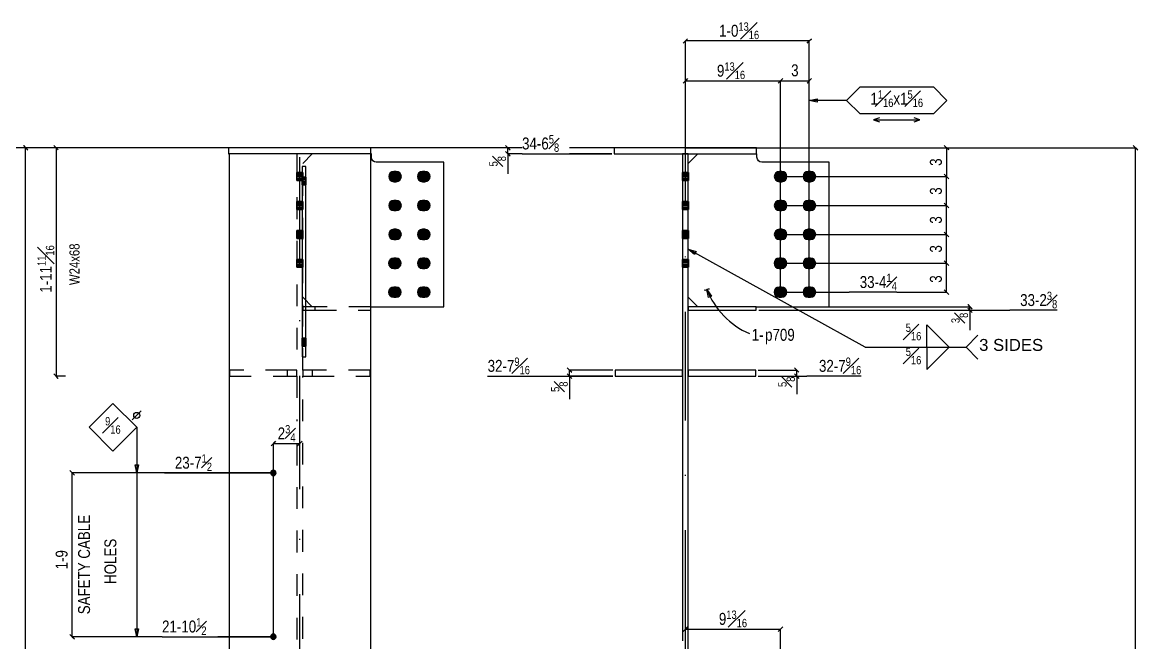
# Model space of a CAD drawing. Extents: x -282 to 52, y -129 to 139.
# Drawn here: x -126.1 to -10.3, y 47.4 to 111.8 of the extents above; entities that cross this region are included whole.
import ezdxf
from ezdxf.enums import TextEntityAlignment as Align

# ---------------------------------------------------------------- set-up
doc = ezdxf.new("R2010")
doc.units = 0
doc.header["$LTSCALE"] = 112.931405
doc.header["$MEASUREMENT"] = 0
doc.linetypes.add('SDS2_5', pattern=[0.04, 0.02, -0.02])
doc.linetypes.add('SDS2_6', pattern=[0.2, 0.1, -0.05, 0, -0.05])
doc.layers.get('0').update_dxf_attribs({"linetype": 'CONTINUOUS'})
for name, color, linetype in [('OUTLINE', 7, 'CONTINUOUS'), ('SYSTEM_ANNOTATION', 7, 'CONTINUOUS'), ('USER_ANNOTATION', 7, 'CONTINUOUS')]:
    doc.layers.add(name, color=color, linetype=linetype)
doc.styles.add('ARIAL', font='arial.ttf', dxfattribs={"height": 0.2})
doc.styles.add('ARIAL_1', font='arial.ttf', dxfattribs={"width": 0.8, "height": 0.2})

msp = doc.modelspace()

# ---------------------------------------------------------------- hatches: boundary and pattern name
for points in [[(-87.51, 96.28), (-87.71, 96.24), (-87.89, 96.13), (-88, 95.95), (-88.04, 95.75), (-88, 95.55), (-87.89, 95.37), (-87.71, 95.26), (-87.51, 95.22), (-87.26, 95.22), (-87.06, 95.26), (-86.89, 95.37), (-86.77, 95.55), (-86.73, 95.75), (-86.77, 95.95), (-86.89, 96.13), (-87.06, 96.24), (-87.26, 96.28), (-87.51, 96.28)], [(-84.53, 96.28), (-84.73, 96.24), (-84.91, 96.13), (-85.02, 95.95), (-85.06, 95.75), (-85.02, 95.55), (-84.91, 95.37), (-84.73, 95.26), (-84.53, 95.22), (-84.28, 95.22), (-84.08, 95.26), (-83.91, 95.37), (-83.79, 95.55), (-83.75, 95.75), (-83.79, 95.95), (-83.91, 96.13), (-84.08, 96.24), (-84.28, 96.28), (-84.53, 96.28)], [(-47.51, 96.28), (-47.71, 96.24), (-47.89, 96.13), (-48, 95.95), (-48.04, 95.75), (-48, 95.55), (-47.89, 95.37), (-47.71, 95.26), (-47.51, 95.22), (-47.26, 95.22), (-47.06, 95.26), (-46.89, 95.37), (-46.77, 95.55), (-46.73, 95.75), (-46.77, 95.95), (-46.89, 96.13), (-47.06, 96.24), (-47.26, 96.28), (-47.51, 96.28)], [(-44.53, 96.28), (-44.73, 96.24), (-44.91, 96.13), (-45.02, 95.95), (-45.06, 95.75), (-45.02, 95.55), (-44.91, 95.37), (-44.73, 95.26), (-44.53, 95.22), (-44.28, 95.22), (-44.08, 95.26), (-43.91, 95.37), (-43.79, 95.55), (-43.75, 95.75), (-43.79, 95.95), (-43.91, 96.13), (-44.08, 96.24), (-44.28, 96.28), (-44.53, 96.28)], [(-87.51, 93.28), (-87.71, 93.24), (-87.89, 93.13), (-88, 92.95), (-88.04, 92.75), (-88, 92.55), (-87.89, 92.37), (-87.71, 92.26), (-87.51, 92.22), (-87.26, 92.22), (-87.06, 92.26), (-86.89, 92.37), (-86.77, 92.55), (-86.73, 92.75), (-86.77, 92.95), (-86.89, 93.13), (-87.06, 93.24), (-87.26, 93.28), (-87.51, 93.28)], [(-84.53, 93.28), (-84.73, 93.24), (-84.91, 93.13), (-85.02, 92.95), (-85.06, 92.75), (-85.02, 92.55), (-84.91, 92.37), (-84.73, 92.26), (-84.53, 92.22), (-84.28, 92.22), (-84.08, 92.26), (-83.91, 92.37), (-83.79, 92.55), (-83.75, 92.75), (-83.79, 92.95), (-83.91, 93.13), (-84.08, 93.24), (-84.28, 93.28), (-84.53, 93.28)], [(-47.51, 93.28), (-47.71, 93.24), (-47.89, 93.13), (-48, 92.95), (-48.04, 92.75), (-48, 92.55), (-47.89, 92.37), (-47.71, 92.26), (-47.51, 92.22), (-47.26, 92.22), (-47.06, 92.26), (-46.89, 92.37), (-46.77, 92.55), (-46.73, 92.75), (-46.77, 92.95), (-46.89, 93.13), (-47.06, 93.24), (-47.26, 93.28), (-47.51, 93.28)], [(-44.53, 93.28), (-44.73, 93.24), (-44.91, 93.13), (-45.02, 92.95), (-45.06, 92.75), (-45.02, 92.55), (-44.91, 92.37), (-44.73, 92.26), (-44.53, 92.22), (-44.28, 92.22), (-44.08, 92.26), (-43.91, 92.37), (-43.79, 92.55), (-43.75, 92.75), (-43.79, 92.95), (-43.91, 93.13), (-44.08, 93.24), (-44.28, 93.28), (-44.53, 93.28)], [(-87.51, 90.28), (-87.71, 90.24), (-87.89, 90.13), (-88, 89.95), (-88.04, 89.75), (-88, 89.55), (-87.89, 89.37), (-87.71, 89.26), (-87.51, 89.22), (-87.26, 89.22), (-87.06, 89.26), (-86.89, 89.37), (-86.77, 89.55), (-86.73, 89.75), (-86.77, 89.95), (-86.89, 90.13), (-87.06, 90.24), (-87.26, 90.28), (-87.51, 90.28)], [(-84.53, 90.28), (-84.73, 90.24), (-84.91, 90.13), (-85.02, 89.95), (-85.06, 89.75), (-85.02, 89.55), (-84.91, 89.37), (-84.73, 89.26), (-84.53, 89.22), (-84.28, 89.22), (-84.08, 89.26), (-83.91, 89.37), (-83.79, 89.55), (-83.75, 89.75), (-83.79, 89.95), (-83.91, 90.13), (-84.08, 90.24), (-84.28, 90.28), (-84.53, 90.28)], [(-47.51, 90.28), (-47.71, 90.24), (-47.89, 90.13), (-48, 89.95), (-48.04, 89.75), (-48, 89.55), (-47.89, 89.37), (-47.71, 89.26), (-47.51, 89.22), (-47.26, 89.22), (-47.06, 89.26), (-46.89, 89.37), (-46.77, 89.55), (-46.73, 89.75), (-46.77, 89.95), (-46.89, 90.13), (-47.06, 90.24), (-47.26, 90.28), (-47.51, 90.28)], [(-44.53, 90.28), (-44.73, 90.24), (-44.91, 90.13), (-45.02, 89.95), (-45.06, 89.75), (-45.02, 89.55), (-44.91, 89.37), (-44.73, 89.26), (-44.53, 89.22), (-44.28, 89.22), (-44.08, 89.26), (-43.91, 89.37), (-43.79, 89.55), (-43.75, 89.75), (-43.79, 89.95), (-43.91, 90.13), (-44.08, 90.24), (-44.28, 90.28), (-44.53, 90.28)], [(-87.53, 87.28), (-87.73, 87.24), (-87.91, 87.13), (-88.02, 86.95), (-88.06, 86.75), (-88.02, 86.55), (-87.91, 86.37), (-87.73, 86.26), (-87.53, 86.22), (-87.28, 86.22), (-87.08, 86.26), (-86.91, 86.37), (-86.79, 86.55), (-86.75, 86.75), (-86.79, 86.95), (-86.91, 87.13), (-87.08, 87.24), (-87.28, 87.28), (-87.53, 87.28)], [(-84.53, 87.28), (-84.73, 87.24), (-84.91, 87.13), (-85.02, 86.95), (-85.06, 86.75), (-85.02, 86.55), (-84.91, 86.37), (-84.73, 86.26), (-84.53, 86.22), (-84.28, 86.22), (-84.08, 86.26), (-83.91, 86.37), (-83.79, 86.55), (-83.75, 86.75), (-83.79, 86.95), (-83.91, 87.13), (-84.08, 87.24), (-84.28, 87.28), (-84.53, 87.28)], [(-47.53, 87.28), (-47.73, 87.24), (-47.91, 87.13), (-48.02, 86.95), (-48.06, 86.75), (-48.02, 86.55), (-47.91, 86.37), (-47.73, 86.26), (-47.53, 86.22), (-47.28, 86.22), (-47.08, 86.26), (-46.91, 86.37), (-46.79, 86.55), (-46.75, 86.75), (-46.79, 86.95), (-46.91, 87.13), (-47.08, 87.24), (-47.28, 87.28), (-47.53, 87.28)], [(-44.53, 87.28), (-44.73, 87.24), (-44.91, 87.13), (-45.02, 86.95), (-45.06, 86.75), (-45.02, 86.55), (-44.91, 86.37), (-44.73, 86.26), (-44.53, 86.22), (-44.28, 86.22), (-44.08, 86.26), (-43.91, 86.37), (-43.79, 86.55), (-43.75, 86.75), (-43.79, 86.95), (-43.91, 87.13), (-44.08, 87.24), (-44.28, 87.28), (-44.53, 87.28)], [(-87.53, 84.28), (-87.73, 84.24), (-87.91, 84.13), (-88.02, 83.95), (-88.06, 83.75), (-88.02, 83.55), (-87.91, 83.37), (-87.73, 83.26), (-87.53, 83.22), (-87.28, 83.22), (-87.08, 83.26), (-86.91, 83.37), (-86.79, 83.55), (-86.75, 83.75), (-86.79, 83.95), (-86.91, 84.13), (-87.08, 84.24), (-87.28, 84.28), (-87.53, 84.28)], [(-84.53, 84.28), (-84.73, 84.24), (-84.91, 84.13), (-85.02, 83.95), (-85.06, 83.75), (-85.02, 83.55), (-84.91, 83.37), (-84.73, 83.26), (-84.53, 83.22), (-84.28, 83.22), (-84.08, 83.26), (-83.91, 83.37), (-83.79, 83.55), (-83.75, 83.75), (-83.79, 83.95), (-83.91, 84.13), (-84.08, 84.24), (-84.28, 84.28), (-84.53, 84.28)], [(-47.53, 84.28), (-47.73, 84.24), (-47.91, 84.13), (-48.02, 83.95), (-48.06, 83.75), (-48.02, 83.55), (-47.91, 83.37), (-47.73, 83.26), (-47.53, 83.22), (-47.28, 83.22), (-47.08, 83.26), (-46.91, 83.37), (-46.79, 83.55), (-46.75, 83.75), (-46.79, 83.95), (-46.91, 84.13), (-47.08, 84.24), (-47.28, 84.28), (-47.53, 84.28)], [(-44.53, 84.28), (-44.73, 84.24), (-44.91, 84.13), (-45.02, 83.95), (-45.06, 83.75), (-45.02, 83.55), (-44.91, 83.37), (-44.73, 83.26), (-44.53, 83.22), (-44.28, 83.22), (-44.08, 83.26), (-43.91, 83.37), (-43.79, 83.55), (-43.75, 83.75), (-43.79, 83.95), (-43.91, 84.13), (-44.08, 84.24), (-44.28, 84.28), (-44.53, 84.28)], [(-100.01, 65.28), (-100.12, 65.26), (-100.21, 65.2), (-100.27, 65.11), (-100.29, 65), (-100.27, 64.89), (-100.21, 64.8), (-100.12, 64.74), (-100.01, 64.72), (-99.9, 64.74), (-99.81, 64.8), (-99.75, 64.89), (-99.73, 65), (-99.75, 65.11), (-99.81, 65.2), (-99.9, 65.26), (-100.01, 65.28)], [(-100.01, 48.28), (-100.12, 48.26), (-100.21, 48.2), (-100.27, 48.11), (-100.29, 48), (-100.27, 47.89), (-100.21, 47.8), (-100.12, 47.74), (-100.01, 47.72), (-99.9, 47.74), (-99.81, 47.8), (-99.75, 47.89), (-99.73, 48), (-99.75, 48.11), (-99.81, 48.2), (-99.9, 48.26), (-100.01, 48.28)]]:
    msp.add_hatch(color=3).paths.add_polyline_path(points, flags=16)

# ---------------------------------------------------------------- linework, layer by layer
at = {"layer": 'OUTLINE', "color": 2, "linetype": 'CONTINUOUS'}
for p, q in [((-104.65, 98.75), (-104.65, 98.12)), ((-89.9, 98.75), (-104.65, 98.75)), ((-89.9, 98.12), (-89.9, 98.75)), ((-64.65, 98.75), (-64.65, 98.12)), ((-49.9, 98.75), (-64.65, 98.75)), ((-49.9, 98.12), (-49.9, 98.75)), ((-104.65, 98.12), (-104.61, 98.12)), ((-89.91, 98.12), (-104.61, 98.12)), ((-104.61, 98.12), (-104.61, -36.69)), ((-89.91, 98.12), (-89.9, 98.12)), ((-89.91, -36.69), (-89.91, 98.12)), ((-89.84, 98.12), (-89.9, 98.12)), ((-89.84, 97.75), (-89.84, 98.12)), ((-89.8, 97.56), (-89.84, 97.75)), ((-89.69, 97.4), (-89.8, 97.56)), ((-89.53, 97.29), (-89.69, 97.4)), ((-89.34, 97.25), (-89.53, 97.29)), ((-82.34, 97.25), (-89.34, 97.25)), ((-82.34, 82.25), (-82.34, 97.25)), ((-64.65, 98.12), (-49.9, 98.12)), ((-56.97, 98.12), (-57.56, 98.12)), ((-57.56, 98.12), (-57.56, 47.57)), ((-55.97, 98.12), (-56.97, 97.12)), ((-56.97, -37.5), (-56.97, 98.12)), ((-49.84, 98.12), (-49.9, 98.12)), ((-49.84, 97.75), (-49.84, 98.12)), ((-49.8, 97.56), (-49.84, 97.75)), ((-49.69, 97.4), (-49.8, 97.56)), ((-49.53, 97.29), (-49.69, 97.4)), ((-49.34, 97.25), (-49.53, 97.29)), ((-42.34, 97.25), (-49.34, 97.25)), ((-42.34, 82.25), (-42.34, 97.25)), ((-97.56, 96.16), (-97.56, 96.16)), ((-96.65, 96.79), (-97.03, 96.79)), ((-97.03, 96.79), (-97.03, 77.06)), ((-96.96, 96.16), (-96.97, 96.16)), ((-96.65, 77.06), (-96.65, 96.79)), ((-57.56, 96.16), (-57.56, 96.16)), ((-56.96, 96.16), (-56.97, 96.16)), ((-97.56, 95.34), (-97.56, 95.34)), ((-97.03, 95.7), (-97.03, 95.7)), ((-96.97, 95.34), (-96.96, 95.34)), ((-96.65, 95.7), (-96.65, 95.7)), ((-57.56, 95.34), (-57.56, 95.34)), ((-56.97, 95.34), (-56.96, 95.34)), ((-97.03, 94.88), (-97.03, 94.88)), ((-96.65, 94.88), (-96.65, 94.88)), ((-97.56, 93.16), (-97.56, 93.16)), ((-96.96, 93.16), (-96.97, 93.16)), ((-57.56, 93.16), (-57.56, 93.16)), ((-56.96, 93.16), (-56.97, 93.16)), ((-97.56, 92.34), (-97.56, 92.34)), ((-96.97, 92.34), (-96.96, 92.34)), ((-57.56, 92.34), (-57.56, 92.34)), ((-56.97, 92.34), (-56.96, 92.34)), ((-97.56, 90.16), (-97.56, 90.16)), ((-97.56, 89.34), (-97.56, 89.34)), ((-96.96, 90.16), (-96.97, 90.16)), ((-96.97, 89.34), (-96.96, 89.34)), ((-57.56, 90.16), (-57.56, 90.16)), ((-57.56, 89.34), (-57.56, 89.34)), ((-56.96, 90.16), (-56.97, 90.16)), ((-56.97, 89.34), (-56.96, 89.34)), ((-97.56, 87.16), (-97.56, 87.16)), ((-96.96, 87.16), (-96.97, 87.16)), ((-57.56, 87.16), (-57.56, 87.16)), ((-56.96, 87.16), (-56.97, 87.16)), ((-97.56, 86.34), (-97.56, 86.34)), ((-96.97, 86.34), (-96.96, 86.34)), ((-57.56, 86.34), (-57.56, 86.34)), ((-56.97, 86.34), (-56.96, 86.34)), ((-89.91, 82.25), (-82.34, 82.25)), ((-56.97, 83.25), (-55.97, 82.25)), ((-49.91, 82.25), (-56.97, 82.25)), ((-56.97, 82.25), (-56.97, 81.88)), ((-49.91, 82.25), (-42.34, 82.25)), ((-49.91, 81.88), (-49.91, 82.25)), ((-56.97, 81.88), (-49.91, 81.88)), ((-97.03, 78.97), (-97.03, 78.97)), ((-96.65, 78.97), (-96.65, 78.97)), ((-97.03, 78.16), (-97.03, 78.16)), ((-96.65, 78.16), (-96.65, 78.16)), ((-97.03, 77.06), (-96.65, 77.06)), ((-64.56, 75.67), (-64.56, 75.05)), ((-57.56, 75.67), (-64.56, 75.67)), ((-57.56, 75.05), (-57.56, 75.67)), ((-49.97, 75.67), (-56.97, 75.67)), ((-56.97, 75.67), (-56.97, 75.05)), ((-49.97, 75.05), (-49.97, 75.67)), ((-64.56, 75.05), (-57.56, 75.05)), ((-56.97, 75.05), (-49.97, 75.05))]:
    msp.add_line(p, q, dxfattribs=at)
at = {"layer": 'OUTLINE', "color": 1, "linetype": 'SDS2_5'}
for p, q in [((-97.56, 98.12), (-97.56, 75.67)), ((-95.97, 98.12), (-96.97, 97.12)), ((-96.97, 75.67), (-96.97, 98.12)), ((-97.56, 96.13), (-97.56, 96.16)), ((-96.97, 96.16), (-97.56, 96.16)), ((-97.56, 96.04), (-97.56, 96.13)), ((-97.56, 96.13), (-97.56, 96.13)), ((-97.56, 96.13), (-96.97, 96.13)), ((-96.97, 96.13), (-96.96, 96.13)), ((-96.96, 96.16), (-96.96, 96.13)), ((-96.96, 96.13), (-96.96, 96.04)), ((-57.56, 96.13), (-57.56, 96.16)), ((-56.97, 96.16), (-57.56, 96.16)), ((-57.56, 96.04), (-57.56, 96.13)), ((-57.56, 96.13), (-57.56, 96.13)), ((-57.56, 96.13), (-56.97, 96.13)), ((-56.97, 96.13), (-56.96, 96.13)), ((-56.96, 96.16), (-56.96, 96.13)), ((-56.96, 96.13), (-56.96, 96.04)), ((-97.56, 95.91), (-97.56, 96.04)), ((-97.56, 96.04), (-97.56, 96.04)), ((-97.56, 96.04), (-96.97, 96.04)), ((-97.56, 95.75), (-97.56, 95.91)), ((-97.56, 95.91), (-97.56, 95.91)), ((-97.56, 95.91), (-96.97, 95.91)), ((-96.97, 95.75), (-97.56, 95.75)), ((-97.56, 95.75), (-97.56, 95.75)), ((-97.56, 95.59), (-97.56, 95.75)), ((-97.56, 95.46), (-97.56, 95.59)), ((-96.97, 95.59), (-97.56, 95.59)), ((-97.56, 95.59), (-97.56, 95.59)), ((-97.56, 95.37), (-97.56, 95.46)), ((-96.97, 95.46), (-97.56, 95.46)), ((-97.56, 95.46), (-97.56, 95.46)), ((-97.56, 95.34), (-97.56, 95.37)), ((-96.97, 95.37), (-97.56, 95.37)), ((-97.56, 95.37), (-97.56, 95.37)), ((-97.56, 95.34), (-96.97, 95.34)), ((-96.65, 95.7), (-97.03, 95.7)), ((-97.03, 95.67), (-97.03, 95.7)), ((-97.03, 95.67), (-97.03, 95.67)), ((-97.03, 95.67), (-96.65, 95.67)), ((-97.03, 95.58), (-97.03, 95.67)), ((-97.03, 95.58), (-97.03, 95.58)), ((-97.03, 95.58), (-96.65, 95.58)), ((-97.03, 95.45), (-97.03, 95.58)), ((-97.03, 95.45), (-97.03, 95.45)), ((-97.03, 95.45), (-96.65, 95.45)), ((-97.03, 95.29), (-97.03, 95.45)), ((-97.03, 95.29), (-97.03, 95.29)), ((-97.03, 95.29), (-96.65, 95.29)), ((-97.03, 95.13), (-97.03, 95.29)), ((-96.65, 95.13), (-97.03, 95.13)), ((-97.03, 95.13), (-97.03, 95.13)), ((-97.03, 95), (-97.03, 95.13)), ((-96.65, 95), (-97.03, 95)), ((-97.03, 95), (-97.03, 95)), ((-97.03, 94.91), (-97.03, 95)), ((-96.65, 94.91), (-97.03, 94.91)), ((-97.03, 94.91), (-97.03, 94.91)), ((-97.03, 94.88), (-97.03, 94.91)), ((-96.97, 96.04), (-96.96, 96.04)), ((-96.97, 95.91), (-96.96, 95.91)), ((-96.96, 95.75), (-96.97, 95.75)), ((-96.96, 95.59), (-96.97, 95.59)), ((-96.96, 95.46), (-96.97, 95.46)), ((-96.96, 95.37), (-96.97, 95.37)), ((-96.96, 96.04), (-96.96, 95.91)), ((-96.96, 95.91), (-96.96, 95.75)), ((-96.96, 95.75), (-96.96, 95.59)), ((-96.96, 95.59), (-96.96, 95.46)), ((-96.96, 95.46), (-96.96, 95.37)), ((-96.96, 95.37), (-96.96, 95.34)), ((-96.65, 95.7), (-96.65, 95.67)), ((-96.65, 95.67), (-96.65, 95.67)), ((-96.65, 95.67), (-96.65, 95.58)), ((-96.65, 95.58), (-96.65, 95.58)), ((-96.65, 95.58), (-96.65, 95.45)), ((-96.65, 95.45), (-96.65, 95.45)), ((-96.65, 95.45), (-96.65, 95.29)), ((-96.65, 95.29), (-96.65, 95.29)), ((-96.65, 95.29), (-96.65, 95.13)), ((-96.65, 95.13), (-96.65, 95.13)), ((-96.65, 95.13), (-96.65, 95)), ((-96.65, 95), (-96.65, 95)), ((-96.65, 95), (-96.65, 94.91)), ((-96.65, 94.91), (-96.65, 94.91)), ((-96.65, 94.91), (-96.65, 94.88)), ((-57.56, 95.91), (-57.56, 96.04)), ((-57.56, 96.04), (-57.56, 96.04)), ((-57.56, 96.04), (-56.97, 96.04)), ((-57.56, 95.75), (-57.56, 95.91)), ((-57.56, 95.91), (-57.56, 95.91)), ((-57.56, 95.91), (-56.97, 95.91)), ((-56.97, 95.75), (-57.56, 95.75)), ((-57.56, 95.75), (-57.56, 95.75)), ((-57.56, 95.59), (-57.56, 95.75)), ((-57.56, 95.46), (-57.56, 95.59)), ((-56.97, 95.59), (-57.56, 95.59)), ((-57.56, 95.59), (-57.56, 95.59)), ((-57.56, 95.37), (-57.56, 95.46)), ((-56.97, 95.46), (-57.56, 95.46)), ((-57.56, 95.46), (-57.56, 95.46)), ((-57.56, 95.34), (-57.56, 95.37)), ((-56.97, 95.37), (-57.56, 95.37)), ((-57.56, 95.37), (-57.56, 95.37)), ((-57.56, 95.34), (-56.97, 95.34)), ((-56.97, 96.04), (-56.96, 96.04)), ((-56.97, 95.91), (-56.96, 95.91)), ((-56.96, 95.75), (-56.97, 95.75)), ((-56.96, 95.59), (-56.97, 95.59)), ((-56.96, 95.46), (-56.97, 95.46)), ((-56.96, 95.37), (-56.97, 95.37)), ((-56.96, 96.04), (-56.96, 95.91)), ((-56.96, 95.91), (-56.96, 95.75)), ((-56.96, 95.75), (-56.96, 95.59)), ((-56.96, 95.59), (-56.96, 95.46)), ((-56.96, 95.46), (-56.96, 95.37)), ((-56.96, 95.37), (-56.96, 95.34)), ((-97.03, 94.88), (-96.65, 94.88)), ((-97.56, 93.13), (-97.56, 93.16)), ((-96.97, 93.16), (-97.56, 93.16)), ((-97.56, 93.04), (-97.56, 93.13)), ((-97.56, 93.13), (-97.56, 93.13)), ((-97.56, 93.13), (-96.97, 93.13)), ((-97.56, 92.91), (-97.56, 93.04)), ((-97.56, 93.04), (-97.56, 93.04)), ((-97.56, 93.04), (-96.97, 93.04)), ((-97.56, 92.75), (-97.56, 92.91)), ((-97.56, 92.91), (-97.56, 92.91)), ((-97.56, 92.91), (-96.97, 92.91)), ((-96.97, 92.75), (-97.56, 92.75)), ((-97.56, 92.75), (-97.56, 92.75)), ((-97.56, 92.59), (-97.56, 92.75)), ((-97.56, 92.46), (-97.56, 92.59)), ((-96.97, 92.59), (-97.56, 92.59)), ((-97.56, 92.59), (-97.56, 92.59)), ((-96.97, 93.13), (-96.96, 93.13)), ((-96.97, 93.04), (-96.96, 93.04)), ((-96.97, 92.91), (-96.96, 92.91)), ((-96.96, 92.75), (-96.97, 92.75)), ((-96.96, 92.59), (-96.97, 92.59)), ((-96.96, 93.16), (-96.96, 93.13)), ((-96.96, 93.13), (-96.96, 93.04)), ((-96.96, 93.04), (-96.96, 92.91)), ((-96.96, 92.91), (-96.96, 92.75)), ((-96.96, 92.75), (-96.96, 92.59)), ((-96.96, 92.59), (-96.96, 92.46)), ((-57.56, 93.13), (-57.56, 93.16)), ((-56.97, 93.16), (-57.56, 93.16)), ((-57.56, 93.04), (-57.56, 93.13)), ((-57.56, 93.13), (-57.56, 93.13)), ((-57.56, 93.13), (-56.97, 93.13)), ((-57.56, 92.91), (-57.56, 93.04)), ((-57.56, 93.04), (-57.56, 93.04)), ((-57.56, 93.04), (-56.97, 93.04)), ((-57.56, 92.75), (-57.56, 92.91)), ((-57.56, 92.91), (-57.56, 92.91)), ((-57.56, 92.91), (-56.97, 92.91)), ((-56.97, 92.75), (-57.56, 92.75)), ((-57.56, 92.75), (-57.56, 92.75)), ((-57.56, 92.59), (-57.56, 92.75)), ((-57.56, 92.46), (-57.56, 92.59)), ((-56.97, 92.59), (-57.56, 92.59)), ((-57.56, 92.59), (-57.56, 92.59)), ((-56.97, 93.13), (-56.96, 93.13)), ((-56.97, 93.04), (-56.96, 93.04)), ((-56.97, 92.91), (-56.96, 92.91)), ((-56.96, 92.75), (-56.97, 92.75)), ((-56.96, 92.59), (-56.97, 92.59)), ((-56.96, 93.16), (-56.96, 93.13)), ((-56.96, 93.13), (-56.96, 93.04)), ((-56.96, 93.04), (-56.96, 92.91)), ((-56.96, 92.91), (-56.96, 92.75)), ((-56.96, 92.75), (-56.96, 92.59)), ((-56.96, 92.59), (-56.96, 92.46)), ((-97.56, 92.37), (-97.56, 92.46)), ((-96.97, 92.46), (-97.56, 92.46)), ((-97.56, 92.46), (-97.56, 92.46)), ((-97.56, 92.34), (-97.56, 92.37)), ((-96.97, 92.37), (-97.56, 92.37)), ((-97.56, 92.37), (-97.56, 92.37)), ((-97.56, 92.34), (-96.97, 92.34)), ((-96.96, 92.46), (-96.97, 92.46)), ((-96.96, 92.37), (-96.97, 92.37)), ((-96.96, 92.46), (-96.96, 92.37)), ((-96.96, 92.37), (-96.96, 92.34)), ((-57.56, 92.37), (-57.56, 92.46)), ((-56.97, 92.46), (-57.56, 92.46)), ((-57.56, 92.46), (-57.56, 92.46)), ((-57.56, 92.34), (-57.56, 92.37)), ((-56.97, 92.37), (-57.56, 92.37)), ((-57.56, 92.37), (-57.56, 92.37)), ((-57.56, 92.34), (-56.97, 92.34)), ((-56.96, 92.46), (-56.97, 92.46)), ((-56.96, 92.37), (-56.97, 92.37)), ((-56.96, 92.46), (-56.96, 92.37)), ((-56.96, 92.37), (-56.96, 92.34)), ((-97.56, 90.13), (-97.56, 90.16)), ((-96.97, 90.16), (-97.56, 90.16)), ((-97.56, 90.04), (-97.56, 90.13)), ((-97.56, 90.13), (-97.56, 90.13)), ((-97.56, 90.13), (-96.97, 90.13)), ((-97.56, 89.91), (-97.56, 90.04)), ((-97.56, 90.04), (-97.56, 90.04)), ((-97.56, 90.04), (-96.97, 90.04)), ((-97.56, 89.75), (-97.56, 89.91)), ((-97.56, 89.91), (-97.56, 89.91)), ((-97.56, 89.91), (-96.97, 89.91)), ((-96.97, 89.75), (-97.56, 89.75)), ((-97.56, 89.75), (-97.56, 89.75)), ((-97.56, 89.59), (-97.56, 89.75)), ((-97.56, 89.46), (-97.56, 89.59)), ((-96.97, 89.59), (-97.56, 89.59)), ((-97.56, 89.59), (-97.56, 89.59)), ((-97.56, 89.37), (-97.56, 89.46)), ((-96.97, 89.46), (-97.56, 89.46)), ((-97.56, 89.46), (-97.56, 89.46)), ((-97.56, 89.34), (-97.56, 89.37)), ((-96.97, 89.37), (-97.56, 89.37)), ((-97.56, 89.37), (-97.56, 89.37)), ((-97.56, 89.34), (-96.97, 89.34)), ((-96.97, 90.13), (-96.96, 90.13)), ((-96.97, 90.04), (-96.96, 90.04)), ((-96.97, 89.91), (-96.96, 89.91)), ((-96.96, 89.75), (-96.97, 89.75)), ((-96.96, 89.59), (-96.97, 89.59)), ((-96.96, 89.46), (-96.97, 89.46)), ((-96.96, 89.37), (-96.97, 89.37)), ((-96.96, 90.16), (-96.96, 90.13)), ((-96.96, 90.13), (-96.96, 90.04)), ((-96.96, 90.04), (-96.96, 89.91)), ((-96.96, 89.91), (-96.96, 89.75)), ((-96.96, 89.75), (-96.96, 89.59)), ((-96.96, 89.59), (-96.96, 89.46)), ((-96.96, 89.46), (-96.96, 89.37)), ((-96.96, 89.37), (-96.96, 89.34)), ((-57.56, 90.13), (-57.56, 90.16)), ((-56.97, 90.16), (-57.56, 90.16)), ((-57.56, 90.04), (-57.56, 90.13)), ((-57.56, 90.13), (-57.56, 90.13)), ((-57.56, 90.13), (-56.97, 90.13)), ((-57.56, 89.91), (-57.56, 90.04)), ((-57.56, 90.04), (-57.56, 90.04)), ((-57.56, 90.04), (-56.97, 90.04)), ((-57.56, 89.75), (-57.56, 89.91)), ((-57.56, 89.91), (-57.56, 89.91)), ((-57.56, 89.91), (-56.97, 89.91)), ((-56.97, 89.75), (-57.56, 89.75)), ((-57.56, 89.75), (-57.56, 89.75)), ((-57.56, 89.59), (-57.56, 89.75)), ((-57.56, 89.46), (-57.56, 89.59)), ((-56.97, 89.59), (-57.56, 89.59)), ((-57.56, 89.59), (-57.56, 89.59)), ((-57.56, 89.37), (-57.56, 89.46)), ((-56.97, 89.46), (-57.56, 89.46)), ((-57.56, 89.46), (-57.56, 89.46)), ((-57.56, 89.34), (-57.56, 89.37)), ((-56.97, 89.37), (-57.56, 89.37)), ((-57.56, 89.37), (-57.56, 89.37)), ((-57.56, 89.34), (-56.97, 89.34)), ((-56.97, 90.13), (-56.96, 90.13)), ((-56.97, 90.04), (-56.96, 90.04)), ((-56.97, 89.91), (-56.96, 89.91)), ((-56.96, 89.75), (-56.97, 89.75)), ((-56.96, 89.59), (-56.97, 89.59)), ((-56.96, 89.46), (-56.97, 89.46)), ((-56.96, 89.37), (-56.97, 89.37)), ((-56.96, 90.16), (-56.96, 90.13)), ((-56.96, 90.13), (-56.96, 90.04)), ((-56.96, 90.04), (-56.96, 89.91)), ((-56.96, 89.91), (-56.96, 89.75)), ((-56.96, 89.75), (-56.96, 89.59)), ((-56.96, 89.59), (-56.96, 89.46)), ((-56.96, 89.46), (-56.96, 89.37)), ((-56.96, 89.37), (-56.96, 89.34)), ((-97.56, 87.13), (-97.56, 87.16)), ((-96.97, 87.16), (-97.56, 87.16)), ((-97.56, 87.04), (-97.56, 87.13)), ((-97.56, 87.13), (-97.56, 87.13)), ((-97.56, 87.13), (-96.97, 87.13)), ((-97.56, 86.91), (-97.56, 87.04)), ((-97.56, 87.04), (-97.56, 87.04)), ((-97.56, 87.04), (-96.97, 87.04)), ((-97.56, 86.75), (-97.56, 86.91)), ((-97.56, 86.91), (-97.56, 86.91)), ((-97.56, 86.91), (-96.97, 86.91)), ((-96.97, 87.13), (-96.96, 87.13)), ((-96.97, 87.04), (-96.96, 87.04)), ((-96.97, 86.91), (-96.96, 86.91)), ((-96.96, 87.16), (-96.96, 87.13)), ((-96.96, 87.13), (-96.96, 87.04)), ((-96.96, 87.04), (-96.96, 86.91)), ((-96.96, 86.91), (-96.96, 86.75)), ((-57.56, 87.13), (-57.56, 87.16)), ((-56.97, 87.16), (-57.56, 87.16)), ((-57.56, 87.04), (-57.56, 87.13)), ((-57.56, 87.13), (-57.56, 87.13)), ((-57.56, 87.13), (-56.97, 87.13)), ((-57.56, 86.91), (-57.56, 87.04)), ((-57.56, 87.04), (-57.56, 87.04)), ((-57.56, 87.04), (-56.97, 87.04)), ((-57.56, 86.75), (-57.56, 86.91)), ((-57.56, 86.91), (-57.56, 86.91)), ((-57.56, 86.91), (-56.97, 86.91)), ((-56.97, 87.13), (-56.96, 87.13)), ((-56.97, 87.04), (-56.96, 87.04)), ((-56.97, 86.91), (-56.96, 86.91)), ((-56.96, 87.16), (-56.96, 87.13)), ((-56.96, 87.13), (-56.96, 87.04)), ((-56.96, 87.04), (-56.96, 86.91)), ((-56.96, 86.91), (-56.96, 86.75)), ((-96.97, 86.75), (-97.56, 86.75)), ((-97.56, 86.75), (-97.56, 86.75)), ((-97.56, 86.59), (-97.56, 86.75)), ((-97.56, 86.46), (-97.56, 86.59)), ((-96.97, 86.59), (-97.56, 86.59)), ((-97.56, 86.59), (-97.56, 86.59)), ((-97.56, 86.37), (-97.56, 86.46)), ((-96.97, 86.46), (-97.56, 86.46)), ((-97.56, 86.46), (-97.56, 86.46)), ((-97.56, 86.34), (-97.56, 86.37)), ((-96.97, 86.37), (-97.56, 86.37)), ((-97.56, 86.37), (-97.56, 86.37)), ((-97.56, 86.34), (-96.97, 86.34)), ((-96.96, 86.75), (-96.97, 86.75)), ((-96.96, 86.59), (-96.97, 86.59)), ((-96.96, 86.46), (-96.97, 86.46)), ((-96.96, 86.37), (-96.97, 86.37)), ((-96.96, 86.75), (-96.96, 86.59)), ((-96.96, 86.59), (-96.96, 86.46)), ((-96.96, 86.46), (-96.96, 86.37)), ((-96.96, 86.37), (-96.96, 86.34)), ((-56.97, 86.75), (-57.56, 86.75)), ((-57.56, 86.75), (-57.56, 86.75)), ((-57.56, 86.59), (-57.56, 86.75)), ((-57.56, 86.46), (-57.56, 86.59)), ((-56.97, 86.59), (-57.56, 86.59)), ((-57.56, 86.59), (-57.56, 86.59)), ((-57.56, 86.37), (-57.56, 86.46)), ((-56.97, 86.46), (-57.56, 86.46)), ((-57.56, 86.46), (-57.56, 86.46)), ((-57.56, 86.34), (-57.56, 86.37)), ((-56.97, 86.37), (-57.56, 86.37)), ((-57.56, 86.37), (-57.56, 86.37)), ((-57.56, 86.34), (-56.97, 86.34)), ((-56.96, 86.75), (-56.97, 86.75)), ((-56.96, 86.59), (-56.97, 86.59)), ((-56.96, 86.46), (-56.97, 86.46)), ((-56.96, 86.37), (-56.97, 86.37)), ((-56.96, 86.75), (-56.96, 86.59)), ((-56.96, 86.59), (-56.96, 86.46)), ((-56.96, 86.46), (-56.96, 86.37)), ((-56.96, 86.37), (-56.96, 86.34)), ((-96.97, 83.25), (-95.97, 82.25)), ((-95.72, 82.25), (-96.97, 82.25)), ((-96.97, 82.25), (-96.97, 81.88)), ((-89.91, 82.25), (-95.72, 82.25)), ((-95.72, 82.25), (-95.72, 81.88)), ((-96.97, 81.88), (-95.72, 81.88)), ((-95.72, 81.88), (-89.91, 81.88)), ((-96.65, 78.97), (-97.03, 78.97)), ((-97.03, 78.94), (-97.03, 78.97)), ((-97.03, 78.94), (-97.03, 78.94)), ((-97.03, 78.94), (-96.65, 78.94)), ((-97.03, 78.85), (-97.03, 78.94)), ((-97.03, 78.85), (-97.03, 78.85)), ((-97.03, 78.85), (-96.65, 78.85)), ((-97.03, 78.72), (-97.03, 78.85)), ((-97.03, 78.72), (-97.03, 78.72)), ((-97.03, 78.72), (-96.65, 78.72)), ((-97.03, 78.56), (-97.03, 78.72)), ((-96.65, 78.97), (-96.65, 78.94)), ((-96.65, 78.94), (-96.65, 78.94)), ((-96.65, 78.94), (-96.65, 78.85)), ((-96.65, 78.85), (-96.65, 78.85)), ((-96.65, 78.85), (-96.65, 78.72)), ((-96.65, 78.72), (-96.65, 78.72)), ((-96.65, 78.72), (-96.65, 78.56)), ((-97.03, 78.56), (-97.03, 78.56)), ((-97.03, 78.56), (-96.65, 78.56)), ((-97.03, 78.41), (-97.03, 78.56)), ((-96.65, 78.41), (-97.03, 78.41)), ((-97.03, 78.41), (-97.03, 78.41)), ((-97.03, 78.28), (-97.03, 78.41)), ((-96.65, 78.28), (-97.03, 78.28)), ((-97.03, 78.28), (-97.03, 78.28)), ((-97.03, 78.19), (-97.03, 78.28)), ((-96.65, 78.19), (-97.03, 78.19)), ((-97.03, 78.19), (-97.03, 78.19)), ((-97.03, 78.16), (-97.03, 78.19)), ((-97.03, 78.16), (-96.65, 78.16)), ((-96.65, 78.56), (-96.65, 78.56)), ((-96.65, 78.56), (-96.65, 78.41)), ((-96.65, 78.41), (-96.65, 78.41)), ((-96.65, 78.41), (-96.65, 78.28)), ((-96.65, 78.28), (-96.65, 78.28)), ((-96.65, 78.28), (-96.65, 78.19)), ((-96.65, 78.19), (-96.65, 78.19)), ((-96.65, 78.19), (-96.65, 78.16)), ((-104.56, 75.67), (-104.56, 75.05)), ((-98.56, 75.67), (-104.56, 75.67)), ((-98.56, 75.05), (-98.56, 75.67)), ((-97.56, 75.67), (-98.56, 75.67)), ((-97.56, 75.05), (-97.56, 75.67)), ((-95.97, 75.67), (-96.97, 75.67)), ((-96.97, 75.67), (-96.97, 75.05)), ((-89.97, 75.67), (-95.97, 75.67)), ((-95.97, 75.67), (-95.97, 75.05)), ((-89.97, 75.05), (-89.97, 75.67)), ((-104.56, 75.05), (-98.56, 75.05)), ((-98.56, 75.05), (-97.56, 75.05)), ((-97.56, 75.05), (-97.56, 70.36)), ((-96.97, 75.05), (-95.97, 75.05)), ((-96.97, 38.75), (-96.97, 75.05)), ((-95.97, 75.05), (-89.97, 75.05)), ((-97.56, 68.04), (-97.56, 38.75))]:
    msp.add_line(p, q, dxfattribs=at)
at = {"layer": 'OUTLINE', "color": 1, "linetype": 'CONTINUOUS'}
for points in [[(-87.51, 96.28), (-87.71, 96.24), (-87.89, 96.13), (-88, 95.95), (-88.04, 95.75), (-88, 95.55), (-87.89, 95.37), (-87.71, 95.26), (-87.51, 95.22), (-87.26, 95.22), (-87.06, 95.26), (-86.89, 95.37), (-86.77, 95.55), (-86.73, 95.75), (-86.77, 95.95), (-86.89, 96.13), (-87.06, 96.24), (-87.26, 96.28), (-87.51, 96.28)], [(-84.53, 96.28), (-84.73, 96.24), (-84.91, 96.13), (-85.02, 95.95), (-85.06, 95.75), (-85.02, 95.55), (-84.91, 95.37), (-84.73, 95.26), (-84.53, 95.22), (-84.28, 95.22), (-84.08, 95.26), (-83.91, 95.37), (-83.79, 95.55), (-83.75, 95.75), (-83.79, 95.95), (-83.91, 96.13), (-84.08, 96.24), (-84.28, 96.28), (-84.53, 96.28)], [(-47.51, 96.28), (-47.71, 96.24), (-47.89, 96.13), (-48, 95.95), (-48.04, 95.75), (-48, 95.55), (-47.89, 95.37), (-47.71, 95.26), (-47.51, 95.22), (-47.26, 95.22), (-47.06, 95.26), (-46.89, 95.37), (-46.77, 95.55), (-46.73, 95.75), (-46.77, 95.95), (-46.89, 96.13), (-47.06, 96.24), (-47.26, 96.28), (-47.51, 96.28)], [(-44.53, 96.28), (-44.73, 96.24), (-44.91, 96.13), (-45.02, 95.95), (-45.06, 95.75), (-45.02, 95.55), (-44.91, 95.37), (-44.73, 95.26), (-44.53, 95.22), (-44.28, 95.22), (-44.08, 95.26), (-43.91, 95.37), (-43.79, 95.55), (-43.75, 95.75), (-43.79, 95.95), (-43.91, 96.13), (-44.08, 96.24), (-44.28, 96.28), (-44.53, 96.28)], [(-87.51, 93.28), (-87.71, 93.24), (-87.89, 93.13), (-88, 92.95), (-88.04, 92.75), (-88, 92.55), (-87.89, 92.37), (-87.71, 92.26), (-87.51, 92.22), (-87.26, 92.22), (-87.06, 92.26), (-86.89, 92.37), (-86.77, 92.55), (-86.73, 92.75), (-86.77, 92.95), (-86.89, 93.13), (-87.06, 93.24), (-87.26, 93.28), (-87.51, 93.28)], [(-84.53, 93.28), (-84.73, 93.24), (-84.91, 93.13), (-85.02, 92.95), (-85.06, 92.75), (-85.02, 92.55), (-84.91, 92.37), (-84.73, 92.26), (-84.53, 92.22), (-84.28, 92.22), (-84.08, 92.26), (-83.91, 92.37), (-83.79, 92.55), (-83.75, 92.75), (-83.79, 92.95), (-83.91, 93.13), (-84.08, 93.24), (-84.28, 93.28), (-84.53, 93.28)], [(-47.51, 93.28), (-47.71, 93.24), (-47.89, 93.13), (-48, 92.95), (-48.04, 92.75), (-48, 92.55), (-47.89, 92.37), (-47.71, 92.26), (-47.51, 92.22), (-47.26, 92.22), (-47.06, 92.26), (-46.89, 92.37), (-46.77, 92.55), (-46.73, 92.75), (-46.77, 92.95), (-46.89, 93.13), (-47.06, 93.24), (-47.26, 93.28), (-47.51, 93.28)], [(-44.53, 93.28), (-44.73, 93.24), (-44.91, 93.13), (-45.02, 92.95), (-45.06, 92.75), (-45.02, 92.55), (-44.91, 92.37), (-44.73, 92.26), (-44.53, 92.22), (-44.28, 92.22), (-44.08, 92.26), (-43.91, 92.37), (-43.79, 92.55), (-43.75, 92.75), (-43.79, 92.95), (-43.91, 93.13), (-44.08, 93.24), (-44.28, 93.28), (-44.53, 93.28)], [(-87.51, 90.28), (-87.71, 90.24), (-87.89, 90.13), (-88, 89.95), (-88.04, 89.75), (-88, 89.55), (-87.89, 89.37), (-87.71, 89.26), (-87.51, 89.22), (-87.26, 89.22), (-87.06, 89.26), (-86.89, 89.37), (-86.77, 89.55), (-86.73, 89.75), (-86.77, 89.95), (-86.89, 90.13), (-87.06, 90.24), (-87.26, 90.28), (-87.51, 90.28)], [(-84.53, 90.28), (-84.73, 90.24), (-84.91, 90.13), (-85.02, 89.95), (-85.06, 89.75), (-85.02, 89.55), (-84.91, 89.37), (-84.73, 89.26), (-84.53, 89.22), (-84.28, 89.22), (-84.08, 89.26), (-83.91, 89.37), (-83.79, 89.55), (-83.75, 89.75), (-83.79, 89.95), (-83.91, 90.13), (-84.08, 90.24), (-84.28, 90.28), (-84.53, 90.28)], [(-47.51, 90.28), (-47.71, 90.24), (-47.89, 90.13), (-48, 89.95), (-48.04, 89.75), (-48, 89.55), (-47.89, 89.37), (-47.71, 89.26), (-47.51, 89.22), (-47.26, 89.22), (-47.06, 89.26), (-46.89, 89.37), (-46.77, 89.55), (-46.73, 89.75), (-46.77, 89.95), (-46.89, 90.13), (-47.06, 90.24), (-47.26, 90.28), (-47.51, 90.28)], [(-44.53, 90.28), (-44.73, 90.24), (-44.91, 90.13), (-45.02, 89.95), (-45.06, 89.75), (-45.02, 89.55), (-44.91, 89.37), (-44.73, 89.26), (-44.53, 89.22), (-44.28, 89.22), (-44.08, 89.26), (-43.91, 89.37), (-43.79, 89.55), (-43.75, 89.75), (-43.79, 89.95), (-43.91, 90.13), (-44.08, 90.24), (-44.28, 90.28), (-44.53, 90.28)], [(-87.53, 87.28), (-87.73, 87.24), (-87.91, 87.13), (-88.02, 86.95), (-88.06, 86.75), (-88.02, 86.55), (-87.91, 86.37), (-87.73, 86.26), (-87.53, 86.22), (-87.28, 86.22), (-87.08, 86.26), (-86.91, 86.37), (-86.79, 86.55), (-86.75, 86.75), (-86.79, 86.95), (-86.91, 87.13), (-87.08, 87.24), (-87.28, 87.28), (-87.53, 87.28)], [(-84.53, 87.28), (-84.73, 87.24), (-84.91, 87.13), (-85.02, 86.95), (-85.06, 86.75), (-85.02, 86.55), (-84.91, 86.37), (-84.73, 86.26), (-84.53, 86.22), (-84.28, 86.22), (-84.08, 86.26), (-83.91, 86.37), (-83.79, 86.55), (-83.75, 86.75), (-83.79, 86.95), (-83.91, 87.13), (-84.08, 87.24), (-84.28, 87.28), (-84.53, 87.28)], [(-47.53, 87.28), (-47.73, 87.24), (-47.91, 87.13), (-48.02, 86.95), (-48.06, 86.75), (-48.02, 86.55), (-47.91, 86.37), (-47.73, 86.26), (-47.53, 86.22), (-47.28, 86.22), (-47.08, 86.26), (-46.91, 86.37), (-46.79, 86.55), (-46.75, 86.75), (-46.79, 86.95), (-46.91, 87.13), (-47.08, 87.24), (-47.28, 87.28), (-47.53, 87.28)], [(-44.53, 87.28), (-44.73, 87.24), (-44.91, 87.13), (-45.02, 86.95), (-45.06, 86.75), (-45.02, 86.55), (-44.91, 86.37), (-44.73, 86.26), (-44.53, 86.22), (-44.28, 86.22), (-44.08, 86.26), (-43.91, 86.37), (-43.79, 86.55), (-43.75, 86.75), (-43.79, 86.95), (-43.91, 87.13), (-44.08, 87.24), (-44.28, 87.28), (-44.53, 87.28)], [(-87.53, 84.28), (-87.73, 84.24), (-87.91, 84.13), (-88.02, 83.95), (-88.06, 83.75), (-88.02, 83.55), (-87.91, 83.37), (-87.73, 83.26), (-87.53, 83.22), (-87.28, 83.22), (-87.08, 83.26), (-86.91, 83.37), (-86.79, 83.55), (-86.75, 83.75), (-86.79, 83.95), (-86.91, 84.13), (-87.08, 84.24), (-87.28, 84.28), (-87.53, 84.28)], [(-84.53, 84.28), (-84.73, 84.24), (-84.91, 84.13), (-85.02, 83.95), (-85.06, 83.75), (-85.02, 83.55), (-84.91, 83.37), (-84.73, 83.26), (-84.53, 83.22), (-84.28, 83.22), (-84.08, 83.26), (-83.91, 83.37), (-83.79, 83.55), (-83.75, 83.75), (-83.79, 83.95), (-83.91, 84.13), (-84.08, 84.24), (-84.28, 84.28), (-84.53, 84.28)], [(-47.53, 84.28), (-47.73, 84.24), (-47.91, 84.13), (-48.02, 83.95), (-48.06, 83.75), (-48.02, 83.55), (-47.91, 83.37), (-47.73, 83.26), (-47.53, 83.22), (-47.28, 83.22), (-47.08, 83.26), (-46.91, 83.37), (-46.79, 83.55), (-46.75, 83.75), (-46.79, 83.95), (-46.91, 84.13), (-47.08, 84.24), (-47.28, 84.28), (-47.53, 84.28)], [(-44.53, 84.28), (-44.73, 84.24), (-44.91, 84.13), (-45.02, 83.95), (-45.06, 83.75), (-45.02, 83.55), (-44.91, 83.37), (-44.73, 83.26), (-44.53, 83.22), (-44.28, 83.22), (-44.08, 83.26), (-43.91, 83.37), (-43.79, 83.55), (-43.75, 83.75), (-43.79, 83.95), (-43.91, 84.13), (-44.08, 84.24), (-44.28, 84.28), (-44.53, 84.28)], [(-100.01, 65.28), (-100.12, 65.26), (-100.21, 65.2), (-100.27, 65.11), (-100.29, 65), (-100.27, 64.89), (-100.21, 64.8), (-100.12, 64.74), (-100.01, 64.72), (-99.9, 64.74), (-99.81, 64.8), (-99.75, 64.89), (-99.73, 65), (-99.75, 65.11), (-99.81, 65.2), (-99.9, 65.26), (-100.01, 65.28)], [(-100.01, 48.28), (-100.12, 48.26), (-100.21, 48.2), (-100.27, 48.11), (-100.29, 48), (-100.27, 47.89), (-100.21, 47.8), (-100.12, 47.74), (-100.01, 47.72), (-99.9, 47.74), (-99.81, 47.8), (-99.75, 47.89), (-99.73, 48), (-99.75, 48.11), (-99.81, 48.2), (-99.9, 48.26), (-100.01, 48.28)]]:
    msp.add_lwpolyline(points, close=True, dxfattribs=at)
at = {"layer": 'SYSTEM_ANNOTATION', "color": 1, "linetype": 'SDS2_6'}
for p, q in [((-97.26, -26.95), (-97.26, 101.75)), ((-57.26, -43), (-57.26, 101.75))]:
    msp.add_line(p, q, dxfattribs=at)
at = {"layer": 'SYSTEM_ANNOTATION', "color": 1, "linetype": 'CONTINUOUS'}
for p, q in [((-74.21, 98.75), (-279.72, 98.75)), ((-125.47, 98.51), (-125.95, 98.99)), ((-125.95, 98.99), (-125.71, 98.75)), ((-125.71, 38.75), (-125.71, 98.75)), ((-125.71, 98.75), (-125.47, 98.51)), ((-116.86, 98.75), (-125.71, 98.75)), ((-122.56, 98.75), (-122.8, 98.99)), ((-122.8, 98.99), (-122.33, 98.51)), ((-122.56, 98.75), (-122.56, 98.75)), ((-122.33, 98.51), (-122.56, 98.75)), ((-122.56, 98.75), (-122.56, 75.05)), ((-57.26, 98.75), (-69.28, 98.75)), ((-122.56, 75.05), (-122.8, 75.29)), ((-122.8, 75.29), (-122.33, 74.81)), ((-122.33, 74.81), (-122.56, 75.05)), ((-121.56, 75.05), (-122.56, 75.05))]:
    msp.add_line(p, q, dxfattribs=at)
at = {"layer": 'USER_ANNOTATION', "color": 1, "linetype": 'CONTINUOUS'}
for p, q in [((-57.03, 110.06), (-57.5, 109.59)), ((-57.26, 109.83), (-57.03, 110.06)), ((-44.17, 110.06), (-44.64, 109.59)), ((-44.41, 109.83), (-44.17, 110.06)), ((-57.5, 109.59), (-57.26, 109.83)), ((-44.41, 109.83), (-57.26, 109.83)), ((-57.26, 98.75), (-57.26, 109.83)), ((-44.64, 109.59), (-44.41, 109.83)), ((-44.41, 83.75), (-44.41, 109.83)), ((-57.5, 105.44), (-57.03, 105.92)), ((-57.26, 105.68), (-57.5, 105.44)), ((-57.03, 105.92), (-57.26, 105.68)), ((-57.26, 102), (-57.26, 105.68)), ((-57.26, 105.68), (-47.41, 105.68)), ((-47.64, 105.44), (-47.17, 105.92)), ((-47.64, 105.44), (-47.17, 105.92)), ((-47.41, 105.68), (-47.64, 105.44)), ((-47.41, 105.68), (-47.64, 105.44)), ((-47.17, 105.92), (-47.41, 105.68)), ((-47.17, 105.92), (-47.41, 105.68)), ((-47.41, 83.75), (-47.41, 105.68)), ((-47.41, 83.75), (-47.41, 105.68)), ((-47.41, 105.68), (-44.41, 105.68)), ((-44.64, 105.44), (-44.17, 105.92)), ((-44.41, 105.68), (-44.64, 105.44)), ((-44.17, 105.92), (-44.41, 105.68)), ((-44.41, 83.75), (-44.41, 105.68)), ((-40.55, 103.65), (-39.15, 105.05)), ((-39.15, 105.05), (-31.53, 105.05)), ((-31.53, 105.05), (-30.13, 103.65)), ((-44.41, 103.65), (-43.58, 103.82)), ((-40.55, 103.65), (-44.41, 103.65)), ((-44.41, 103.65), (-44.41, 103.65)), ((-43.58, 103.47), (-44.41, 103.65)), ((-43.58, 103.82), (-43.58, 103.47)), ((-39.15, 102.25), (-40.55, 103.65)), ((-30.13, 103.65), (-31.53, 102.25)), ((-31.53, 102.25), (-39.15, 102.25)), ((-37.14, 101.85), (-37.74, 101.65)), ((-32.94, 101.65), (-33.54, 101.85)), ((-37.74, 101.65), (-37.14, 101.45)), ((-37.74, 101.65), (-32.94, 101.65)), ((-33.54, 101.45), (-32.94, 101.65)), ((-75.45, 98.51), (-75.93, 98.99)), ((-75.93, 98.99), (-75.69, 98.75)), ((-75.45, 97.89), (-75.93, 98.36)), ((-75.93, 98.36), (-75.69, 98.12)), ((-75.69, 98.12), (-75.69, 98.75)), ((-75.69, 98.75), (-75.69, 98.75)), ((-75.69, 98.75), (-75.45, 98.51)), ((-74.21, 98.75), (-75.69, 98.75)), ((-64.9, 98.75), (-69.28, 98.75)), ((-57.26, 98.75), (-30.18, 98.75)), ((-49.65, 98.75), (-10.58, 98.75)), ((-30.18, 98.75), (-30.42, 98.99)), ((-30.42, 98.99), (-29.95, 98.51)), ((-29.95, 98.51), (-30.18, 98.75)), ((-30.18, 98.75), (-30.18, 95.75)), ((-10.34, 98.51), (-10.81, 98.99)), ((-10.81, 98.99), (-10.58, 98.75)), ((-10.58, -40), (-10.58, 98.75)), ((-10.58, 98.75), (-10.34, 98.51)), ((-74.21, 98.12), (-75.69, 98.12)), ((-75.69, 98.12), (-75.69, 96.05)), ((-75.69, 98.12), (-75.45, 97.89)), ((-74.21, 98.12), (-74.21, 98.12)), ((-74.21, 98.12), (-69.28, 98.12)), ((-64.9, 98.12), (-69.28, 98.12)), ((-69.28, 98.12), (-64.9, 98.12)), ((-47.39, 95.75), (-30.18, 95.75)), ((-47.39, 95.75), (-30.18, 95.75)), ((-29.95, 95.51), (-30.42, 95.99)), ((-30.42, 95.99), (-30.18, 95.75)), ((-30.18, 95.75), (-30.42, 95.99)), ((-30.42, 95.99), (-29.95, 95.51)), ((-30.18, 92.75), (-30.18, 95.75)), ((-30.18, 95.75), (-29.95, 95.51)), ((-29.95, 95.51), (-30.18, 95.75)), ((-47.39, 92.75), (-30.18, 92.75)), ((-47.39, 92.75), (-30.18, 92.75)), ((-29.95, 92.51), (-30.42, 92.99)), ((-30.42, 92.99), (-30.18, 92.75)), ((-29.95, 92.51), (-30.42, 92.99)), ((-30.42, 92.99), (-30.18, 92.75)), ((-30.18, 89.75), (-30.18, 92.75)), ((-30.18, 92.75), (-29.95, 92.51)), ((-30.18, 92.75), (-29.95, 92.51)), ((-47.39, 89.75), (-30.18, 89.75)), ((-47.39, 89.75), (-30.18, 89.75)), ((-29.95, 89.51), (-30.42, 89.99)), ((-30.42, 89.99), (-30.18, 89.75)), ((-29.95, 89.51), (-30.42, 89.99)), ((-30.42, 89.99), (-30.18, 89.75)), ((-30.18, 89.75), (-29.95, 89.51)), ((-30.18, 86.75), (-30.18, 89.75)), ((-30.18, 89.75), (-29.95, 89.51)), ((-38.6, 78.05), (-56.97, 88.23)), ((-56.97, 88.23), (-56.97, 88.23)), ((-56.97, 88.23), (-56.16, 87.98)), ((-56.33, 87.67), (-56.97, 88.23)), ((-56.16, 87.98), (-56.33, 87.67)), ((-29.95, 86.51), (-30.42, 86.99)), ((-30.42, 86.99), (-30.18, 86.75)), ((-29.95, 86.51), (-30.42, 86.99)), ((-30.42, 86.99), (-30.18, 86.75)), ((-47.41, 86.75), (-30.18, 86.75)), ((-47.41, 86.75), (-30.18, 86.75)), ((-30.18, 83.75), (-30.18, 86.75)), ((-30.18, 86.75), (-29.95, 86.51)), ((-30.18, 86.75), (-29.95, 86.51)), ((-55.04, 84.03), (-55.04, 84.03)), ((-55.04, 84.03), (-54.54, 83.35)), ((-54.86, 83.2), (-55.04, 84.03)), ((-54.54, 83.35), (-54.86, 83.2)), ((-47.41, 83.75), (-40.26, 83.75)), ((-47.41, 83.75), (-40.26, 83.75)), ((-35.33, 83.75), (-40.26, 83.75)), ((-35.33, 83.75), (-30.18, 83.75)), ((-35.33, 83.75), (-35.33, 83.75)), ((-29.95, 83.51), (-30.42, 83.99)), ((-30.42, 83.99), (-30.18, 83.75)), ((-30.18, 83.75), (-29.95, 83.51)), ((-49.66, 82.25), (-27.75, 82.25)), ((-27.51, 82.01), (-27.98, 82.49)), ((-27.98, 82.49), (-27.75, 82.25)), ((-27.75, 81.88), (-27.75, 82.25)), ((-27.75, 82.25), (-27.75, 82.25)), ((-27.75, 82.25), (-27.51, 82.01)), ((-49.66, 81.88), (-23.62, 81.88)), ((-49.66, 81.88), (-27.75, 81.88)), ((-27.51, 81.64), (-27.98, 82.11)), ((-27.98, 82.11), (-27.75, 81.88)), ((-27.75, 81.88), (-27.75, 79.8)), ((-27.75, 81.88), (-27.51, 81.64)), ((-18.69, 81.88), (-23.62, 81.88)), ((-18.69, 81.88), (-18.69, 81.88)), ((-32.21, 78.05), (-32.21, 80.37)), ((-32.21, 80.37), (-29.89, 78.05)), ((-28.15, 78.05), (-26.92, 79.28)), ((-38.6, 78.05), (-28.15, 78.05)), ((-32.21, 78.05), (-32.21, 75.72)), ((-32.21, 75.72), (-29.89, 78.05)), ((-28.15, 78.05), (-26.92, 76.81)), ((-69.05, 75.44), (-69.52, 75.91)), ((-69.52, 75.91), (-69.28, 75.67)), ((-69.05, 74.81), (-69.52, 75.29)), ((-69.52, 75.29), (-69.28, 75.05)), ((-69.28, 75.05), (-69.28, 75.67)), ((-69.28, 75.67), (-69.28, 75.67)), ((-69.28, 75.67), (-69.05, 75.44)), ((-64.81, 75.67), (-69.28, 75.67)), ((-49.72, 75.67), (-45.71, 75.67)), ((-45.48, 75.44), (-45.95, 75.91)), ((-45.95, 75.91), (-45.71, 75.67)), ((-45.48, 74.81), (-45.95, 75.29)), ((-45.95, 75.29), (-45.71, 75.05)), ((-45.71, 75.05), (-45.71, 75.67)), ((-45.71, 75.67), (-45.71, 75.67)), ((-45.71, 75.67), (-45.48, 75.44)), ((-77.78, 75.05), (-77.78, 75.05)), ((-77.78, 75.05), (-72.12, 75.05)), ((-72.12, 75.05), (-64.81, 75.05)), ((-64.81, 75.05), (-69.28, 75.05)), ((-69.28, 75.05), (-69.28, 72.65)), ((-69.28, 75.05), (-69.05, 74.81)), ((-49.72, 75.05), (-44.68, 75.05)), ((-49.72, 75.05), (-45.71, 75.05)), ((-45.71, 75.05), (-45.71, 73.16)), ((-45.71, 75.05), (-45.48, 74.81)), ((-39.02, 75.05), (-44.68, 75.05)), ((-39.02, 75.05), (-39.02, 75.05)), ((-116.66, 72.21), (-119.13, 69.74)), ((-114.19, 69.74), (-116.66, 72.21)), ((-114.65, 70.51), (-113.72, 71.44)), ((-119.13, 69.74), (-116.66, 67.27)), ((-116.66, 67.27), (-114.19, 69.74)), ((-114.19, 69.74), (-114.19, 65)), ((-114.19, 69.74), (-114.19, 48)), ((-100.25, 67.81), (-99.78, 68.28)), ((-99.78, 68.28), (-100.01, 68.04)), ((-97.5, 67.81), (-97.03, 68.28)), ((-97.03, 68.28), (-97.26, 68.04)), ((-100.01, 68.04), (-100.25, 67.81)), ((-100.01, 48), (-100.01, 68.04)), ((-100.01, 68.04), (-97.26, 68.04)), ((-97.26, 68.04), (-97.5, 67.81)), ((-97.26, 63.31), (-97.26, 68.04)), ((-120.64, 64.76), (-121.12, 65.24)), ((-121.12, 65.24), (-120.88, 65)), ((-120.88, 48), (-120.88, 65)), ((-120.88, 65), (-120.64, 64.76)), ((-111.31, 65), (-120.88, 65)), ((-114.19, 65), (-114.36, 65.83)), ((-114.36, 65.83), (-114.01, 65.83)), ((-114.01, 65.83), (-114.19, 65)), ((-114.19, 65), (-114.19, 65)), ((-111.31, 65), (-100.01, 65)), ((-106.38, 65), (-111.31, 65)), ((-100.01, 65), (-106.38, 65)), ((-114.19, 48), (-114.36, 48.83)), ((-114.36, 48.83), (-114.01, 48.83)), ((-114.01, 48.83), (-114.19, 48)), ((-57.5, 48.55), (-57.03, 49.03)), ((-57.26, 48.79), (-57.5, 48.55)), ((-57.03, 49.03), (-57.26, 48.79)), ((-57.26, 41.02), (-57.26, 48.79)), ((-57.26, 48.79), (-47.41, 48.79)), ((-47.64, 48.55), (-47.17, 49.03)), ((-47.41, 48.79), (-47.64, 48.55)), ((-47.17, 49.03), (-47.41, 48.79)), ((-47.41, 20.75), (-47.41, 48.79)), ((-120.64, 47.76), (-121.12, 48.24)), ((-121.12, 48.24), (-120.88, 48)), ((-111.56, 48), (-120.88, 48)), ((-120.88, 48), (-120.64, 47.76)), ((-114.19, 48), (-114.19, 48)), ((-111.56, 48), (-111.56, 48)), ((-111.56, 48), (-105.77, 48)), ((-100.01, 48), (-105.77, 48)), ((-105.77, 48), (-100.01, 48))]:
    msp.add_line(p, q, dxfattribs=at)
at = {"layer": 'USER_ANNOTATION', "color": 1, "linetype": 'SDS2_6'}
msp.add_line((-57.26, -43), (-57.26, 101.75), dxfattribs=at)
at = {"layer": 'USER_ANNOTATION', "color": 1, "linetype": 'CONTINUOUS'}
msp.add_circle((-114.19, 70.97), 0.309, dxfattribs=at)
for centre, radius, start, end in [((-55.21, 84.29), 0.313, 249.3559, 302.486), ((-54.87, 83.77), 0.313, 69.3559, 122.486), ((-47.32, 87.07), 8.3, 201.501, 246.501)]:
    msp.add_arc(centre, radius, start, end, dxfattribs=at)

# ---------------------------------------------------------------- texts
at = {"layer": 'SYSTEM_ANNOTATION', "color": 1, "linetype": 'CONTINUOUS', "style": 'ARIAL', "width": 0.8}
msp.add_text('W24x68', height=1.053, rotation=90, dxfattribs=at).set_placement((-120.12, 84.49))
at = {"layer": 'SYSTEM_ANNOTATION', "color": 1, "linetype": 'CONTINUOUS', "insert": (-122.75, 83.7), "char_height": 1.2386, "attachment_point": 7, "rotation": 90, "style": 'ARIAL_1'}
msp.add_mtext('\\A1;1-11{\\H0.70x;\\S11#16;}', dxfattribs=at)
at = {"layer": 'USER_ANNOTATION', "color": 1, "linetype": 'CONTINUOUS', "style": 'ARIAL', "width": 0.8}
msp.add_text('3', height=1.24, dxfattribs=at).set_placement((-45.91, 106.16), align=Align.CENTER)
for p in [(-30.66, 97.25), (-30.66, 94.25), (-30.66, 91.25), (-30.66, 88.25), (-30.66, 85.12)]:
    msp.add_text('3', height=1.24, rotation=90, dxfattribs=at).set_placement(p, align=Align.CENTER)
for s, p in [('1-', (-50.38, 78.71)), ('p709', (-49, 78.71))]:
    msp.add_text(s, height=1.239, dxfattribs=at).set_placement(p)
at = {"layer": 'USER_ANNOTATION', "color": 1, "linetype": 'CONTINUOUS', "style": 'ARIAL'}
msp.add_text('3 SIDES', height=1.239, dxfattribs=at).set_placement((-26.79, 78.28), align=Align.MIDDLE_LEFT)
at = {"layer": 'USER_ANNOTATION', "color": 1, "linetype": 'CONTINUOUS', "style": 'ARIAL', "width": 0.8}
for s, height, p in [('SAFETY CABLE', 1.2386, (-119.03, 50.33)), ('HOLES', 1.239, (-116.3, 53.47)), ('1-9', 1.239, (-121.36, 54.98))]:
    msp.add_text(s, height=height, rotation=90, dxfattribs=at).set_placement(p)
at = {"layer": 'USER_ANNOTATION', "color": 1, "linetype": 'CONTINUOUS', "char_height": 1.2386, "style": 'ARIAL_1'}
for s, insert, attachment_point in [('\\A1;1-0{\\H0.70x;\\S13#16;}', (-51.69, 110.02), 8), ('\\A1;9{\\H0.70x;\\S13#16;}', (-52.53, 105.87), 8), ('\\A1;1{\\H0.70x;\\S1#16;}x1{\\H0.70x;\\S5#16;}', (-35.34, 103.84), 5), ('\\A1;34-6{\\H0.70x;\\S5#8;}', (-74.21, 98.32), 7), ('\\A1;33-4{\\H0.70x;\\S1#4;}', (-35.33, 83.94), 9), ('\\A1;33-2{\\H0.70x;\\S3#8;}', (-18.69, 82.07), 9), ('\\A1;{\\H0.70x;\\S5#16;}', (-32.79, 78.76), 9), ('\\A1;{\\H0.70x;\\S5#16;}', (-32.79, 78), 3), ('\\A1;32-7{\\H0.70x;\\S9#16;}', (-77.78, 75.24), 7), ('\\A1;32-7{\\H0.70x;\\S9#16;}', (-39.02, 75.24), 9), ('\\A1;{\\H0.70x;\\S9#16;}', (-116.66, 69.93), 5), ('\\A1;2{\\H0.70x;\\S3#4;}', (-98.64, 68.23), 8), ('\\A1;23-7{\\H0.70x;\\S1#2;}', (-106.38, 65.19), 9), ('\\A1;21-10{\\H0.70x;\\S1#2;}', (-111.56, 48.19), 7), ('\\A1;9{\\H0.70x;\\S13#16;}', (-52.33, 48.98), 8)]:
    msp.add_mtext(s, dxfattribs=dict(at, insert=insert, attachment_point=attachment_point))
at = {"layer": 'USER_ANNOTATION', "color": 1, "linetype": 'CONTINUOUS', "char_height": 1.2386, "attachment_point": 9, "rotation": 90, "style": 'ARIAL_1'}
for s, insert in [('\\A1;{\\H0.70x;\\S5#8;}', (-75.88, 97.88)), ('\\A1;{\\H0.70x;\\S3#8;}', (-27.94, 81.62)), ('\\A1;{\\H0.70x;\\S5#8;}', (-69.47, 74.48)), ('\\A1;{\\H0.70x;\\S5#8;}', (-45.9, 74.99))]:
    msp.add_mtext(s, dxfattribs=dict(at, insert=insert))

doc.saveas('drawing.dxf')
